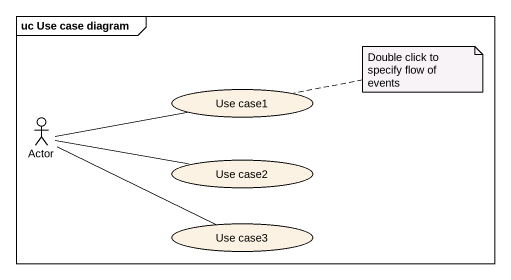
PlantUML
@startuml
mainframe uc Use case diagram
usecase "Use case1" as Use_case1
actor "Actor" as Actor_
usecase "Use case2" as Use_case2
usecase "Use case3" as Use_case3
Actor_ -right- Use_case1
Actor_ -right- Use_case2
Actor_ -right- Use_case3
note right of Use_case1 : Double click to specify flow of events
@enduml
